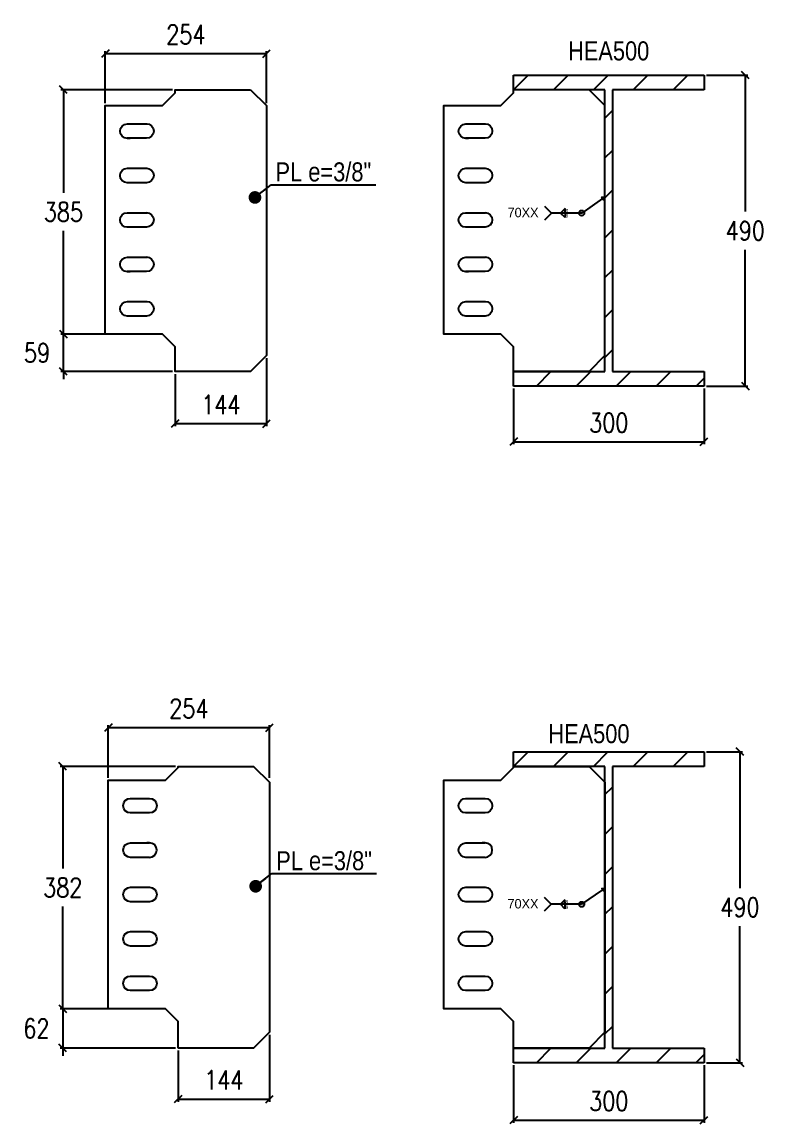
# Model space of a CAD drawing. Header units: millimetres. Extents: x -999 to 93225, y -17477 to 29086.
# Drawn here: x 18390 to 19564, y -8638 to -6902 of the extents above; entities that cross this region are included whole.
import ezdxf
from ezdxf.enums import TextEntityAlignment as Align

# ---------------------------------------------------------------- set-up
doc = ezdxf.new("R2010")
doc.units = ezdxf.units.MM
doc.header["$LTSCALE"] = 0.4
doc.linetypes.add('DXK_LINE_DOT2', pattern=[3.9198, 1.9599, -1.9599])
doc.layers.get('0').update_dxf_attribs({"color": 255})
for name, color, linetype in [('COTAS', 8, 'Continuous'), ('P-PLATINA', 6, 'Continuous'), ('TITULO', 3, 'Continuous')]:
    doc.layers.add(name, color=color, linetype=linetype)
doc.styles.add('Arial Narrow', font='', dxfattribs={"height": 0.2})
doc.styles.add('CNI_COTAS', font='romans.shx', dxfattribs={"width": 0.8})
doc.styles.add('MtXpl_Arial_Narrow', font='')
doc.styles.add('ROMANS', font='DINGRAFO.SHX')
doc.styles.get('Arial Narrow').set_extended_font_data('Arial Narrow')
doc.styles.get('MtXpl_Arial_Narrow').set_extended_font_data('Arial Narrow')
doc.dimstyles.new('1.1', dxfattribs={"dimscale": 0, "dimtxt": 15, "dimasz": 20, "dimexe": 2, "dimexo": 2, "dimgap": 7, "dimtad": 1, "dimdec": 0, "dimzin": 4, "dimdsep": 46, "dimtxsty": 'CNI_COTAS', "dimblk": 'DOTSMALL', "dimcen": 0, "dimclrd": 256, "dimclrt": 3, "dimadec": 0, "dimazin": 0, "dimtfac": 1, "dimtdec": 0, "dimtmove": 2, "dimatfit": 0, "dimldrblk": 'DOT', "dimfxl": 0.05, "dimtolj": 1, "dimtzin": 0, "dimarcsym": 1})
doc.dimstyles.new('1.4', dxfattribs={"dimscale": 0, "dimtxt": 30, "dimasz": 12, "dimexe": 4, "dimexo": 4, "dimgap": 15, "dimtad": 1, "dimdec": 0, "dimzin": 4, "dimdsep": 46, "dimtxsty": 'CNI_COTAS', "dimblk": 'OBLIQUE', "dimcen": -0.09, "dimclrd": 256, "dimclrt": 3, "dimadec": 0, "dimazin": 0, "dimtfac": 1, "dimtdec": 0, "dimtmove": 2, "dimatfit": 0, "dimldrblk": 'DOT', "dimfxl": 0.05, "dimtolj": 1, "dimtzin": 0, "dimarcsym": 0})

# ---------------------------------------------------------------- blocks, each defined once
blk = doc.blocks.new('_Oblique')
at = {"color": 0, "linetype": 'ByBlock', "lineweight": -2}
blk.add_line((-0.5, -0.5), (0.5, 0.5), dxfattribs=at)
blk = doc.blocks.new('*D546')
at = {"layer": 'COTAS', "color": 0, "lineweight": -2, "transparency": 16777216}
for p, q in [((19164.5, -8545.6), (19164.5, -8636.2)), ((19464.5, -8545.6), (19464.5, -8636.2))]:
    blk.add_line(p, q, dxfattribs=at)
at = {"layer": 'COTAS', "lineweight": -2, "transparency": 16777216}
blk.add_line((19164.5, -8632.2), (19464.5, -8632.2), dxfattribs=at)
at = {"layer": 'Defpoints', "color": 0, "transparency": 16777216}
for p in [(19164.5, -8541.6), (19464.5, -8541.6), (19464.5, -8632.2)]:
    blk.add_point(p, dxfattribs=at)
at = {"layer": 'COTAS', "lineweight": -2, "transparency": 16777216, "xscale": 12, "yscale": 12, "zscale": 12, "rotation": 180}
blk.add_blockref('_Oblique', (19164.5, -8632.2), dxfattribs=at)
at = {"layer": 'COTAS', "lineweight": -2, "transparency": 16777216, "xscale": 12, "yscale": 12, "zscale": 12}
blk.add_blockref('_Oblique', (19464.5, -8632.2), dxfattribs=at)
at = {"layer": 'COTAS', "color": 3, "transparency": 16777216, "insert": (19314.5, -8602.2), "char_height": 30, "attachment_point": 5, "style": 'CNI_COTAS'}
blk.add_mtext('\\A1;300', dxfattribs=at)
blk = doc.blocks.new('_Dot')
at = {"color": 0, "linetype": 'ByBlock', "lineweight": -2}
blk.add_line((-0.5, 0), (-1, 0), dxfattribs=at)
at = {"color": 0, "linetype": 'ByBlock', "const_width": 0.5}
blk.add_lwpolyline([(-0.25, 0, 1), (0.25, 0, 1)], format="xyb", close=True, dxfattribs=at)
blk = doc.blocks.new('*D548')
at = {"layer": 'COTAS', "color": 0, "lineweight": -2, "transparency": 16777216}
for p, q in [((19164.5, -7479.4), (19164.5, -7567.1)), ((19464.5, -7479.4), (19464.5, -7567.1))]:
    blk.add_line(p, q, dxfattribs=at)
at = {"layer": 'COTAS', "lineweight": -2, "transparency": 16777216}
blk.add_line((19164.5, -7563.1), (19464.5, -7563.1), dxfattribs=at)
at = {"layer": 'Defpoints', "color": 0, "transparency": 16777216}
for p in [(19164.5, -7475.4), (19464.5, -7475.4), (19464.5, -7563.1)]:
    blk.add_point(p, dxfattribs=at)
at = {"layer": 'COTAS', "lineweight": -2, "transparency": 16777216, "xscale": 12, "yscale": 12, "zscale": 12, "rotation": 180}
blk.add_blockref('_Oblique', (19164.5, -7563.1), dxfattribs=at)
at = {"layer": 'COTAS', "lineweight": -2, "transparency": 16777216, "xscale": 12, "yscale": 12, "zscale": 12}
blk.add_blockref('_Oblique', (19464.5, -7563.1), dxfattribs=at)
at = {"layer": 'COTAS', "color": 3, "transparency": 16777216, "insert": (19314.5, -7533.1), "char_height": 30, "attachment_point": 5, "style": 'CNI_COTAS'}
blk.add_mtext('\\A1;300', dxfattribs=at)
blk = doc.blocks.new('*D686')
at = {"layer": 'COTAS', "color": 0, "lineweight": -2, "transparency": 16777216}
for p, q in [((18632, -8074.6), (18450.4, -8074.6)), ((18612, -8456.6), (18450.4, -8456.6))]:
    blk.add_line(p, q, dxfattribs=at)
at = {"layer": 'COTAS', "lineweight": -2, "transparency": 16777216}
for p, q in [((18454.4, -8074.6), (18454.4, -8235.6)), ((18454.4, -8456.6), (18454.4, -8295.6))]:
    blk.add_line(p, q, dxfattribs=at)
at = {"layer": 'Defpoints', "color": 0, "transparency": 16777216}
for p in [(18636, -8074.6), (18454.4, -8456.6), (18616, -8456.6)]:
    blk.add_point(p, dxfattribs=at)
at = {"layer": 'COTAS', "lineweight": -2, "transparency": 16777216, "xscale": 12, "yscale": 12, "zscale": 12}
for p, rotation in [((18454.4, -8074.6), 90), ((18454.4, -8456.6), 270)]:
    blk.add_blockref('_Oblique', p, dxfattribs=dict(at, rotation=rotation))
at = {"layer": 'COTAS', "color": 3, "transparency": 16777216, "insert": (18454.4, -8265.6), "char_height": 30, "attachment_point": 5, "rotation": 0.01, "style": 'CNI_COTAS'}
blk.add_mtext('\\A1;382', dxfattribs=at)
blk = doc.blocks.new('*D687')
at = {"layer": 'COTAS', "color": 0, "lineweight": -2, "transparency": 16777216}
for p, q in [((18612, -8456.6), (18450.4, -8456.6)), ((18632, -8518.6), (18450.4, -8518.6))]:
    blk.add_line(p, q, dxfattribs=at)
at = {"layer": 'COTAS', "lineweight": -2, "transparency": 16777216}
for p, q in [((18454.4, -8456.6), (18454.4, -8444.6)), ((18454.4, -8456.6), (18454.4, -8518.6)), ((18454.4, -8518.6), (18454.4, -8530.6))]:
    blk.add_line(p, q, dxfattribs=at)
at = {"layer": 'Defpoints', "color": 0, "transparency": 16777216}
for p in [(18616, -8456.6), (18454.4, -8518.6), (18636, -8518.6)]:
    blk.add_point(p, dxfattribs=at)
at = {"layer": 'COTAS', "lineweight": -2, "transparency": 16777216, "xscale": 12, "yscale": 12, "zscale": 12}
for p, rotation in [((18454.4, -8456.6), 270), ((18454.4, -8518.6), 90)]:
    blk.add_blockref('_Oblique', p, dxfattribs=dict(at, rotation=rotation))
at = {"layer": 'COTAS', "color": 3, "transparency": 16777216, "insert": (18412.9, -8487.6), "char_height": 30, "attachment_point": 5, "rotation": 0.01, "style": 'CNI_COTAS'}
blk.add_mtext('\\A1;62', dxfattribs=at)
blk = doc.blocks.new('*D688')
at = {"layer": 'COTAS', "color": 0, "lineweight": -2, "transparency": 16777216}
for p, q in [((18780, -8497.6), (18780, -8603.1)), ((18636, -8522.6), (18636, -8603.1))]:
    blk.add_line(p, q, dxfattribs=at)
at = {"layer": 'COTAS', "lineweight": -2, "transparency": 16777216}
blk.add_line((18636, -8599.1), (18780, -8599.1), dxfattribs=at)
at = {"layer": 'Defpoints', "color": 0, "transparency": 16777216}
for p in [(18780, -8493.6), (18636, -8518.6), (18780, -8599.1)]:
    blk.add_point(p, dxfattribs=at)
at = {"layer": 'COTAS', "lineweight": -2, "transparency": 16777216, "xscale": 12, "yscale": 12, "zscale": 12, "rotation": 180}
blk.add_blockref('_Oblique', (18636, -8599.1), dxfattribs=at)
at = {"layer": 'COTAS', "lineweight": -2, "transparency": 16777216, "xscale": 12, "yscale": 12, "zscale": 12}
blk.add_blockref('_Oblique', (18780, -8599.1), dxfattribs=at)
at = {"layer": 'COTAS', "color": 3, "transparency": 16777216, "insert": (18708, -8569.1), "char_height": 30, "attachment_point": 5, "style": 'CNI_COTAS'}
blk.add_mtext('\\A1;144', dxfattribs=at)
blk = doc.blocks.new('*D689')
at = {"layer": 'COTAS', "color": 0, "lineweight": -2, "transparency": 16777216}
for p, q in [((18526, -8092.6), (18526, -8009.5)), ((18780, -8092.6), (18780, -8009.5))]:
    blk.add_line(p, q, dxfattribs=at)
at = {"layer": 'COTAS', "lineweight": -2, "transparency": 16777216}
blk.add_line((18526, -8013.5), (18780, -8013.5), dxfattribs=at)
at = {"layer": 'Defpoints', "color": 0, "transparency": 16777216}
for p in [(18780, -8013.5), (18526, -8096.6), (18780, -8096.6)]:
    blk.add_point(p, dxfattribs=at)
at = {"layer": 'COTAS', "lineweight": -2, "transparency": 16777216, "xscale": 12, "yscale": 12, "zscale": 12, "rotation": 180}
blk.add_blockref('_Oblique', (18526, -8013.5), dxfattribs=at)
at = {"layer": 'COTAS', "lineweight": -2, "transparency": 16777216, "xscale": 12, "yscale": 12, "zscale": 12}
blk.add_blockref('_Oblique', (18780, -8013.5), dxfattribs=at)
at = {"layer": 'COTAS', "color": 3, "transparency": 16777216, "insert": (18653, -7983.5), "char_height": 30, "attachment_point": 5, "style": 'CNI_COTAS'}
blk.add_mtext('\\A1;254', dxfattribs=at)
blk = doc.blocks.new('*D697')
at = {"layer": 'COTAS', "color": 0, "lineweight": -2, "transparency": 16777216}
for p, q in [((18627.3, -7008.4), (18451.4, -7008.4)), ((18607.3, -7393.4), (18451.4, -7393.4))]:
    blk.add_line(p, q, dxfattribs=at)
at = {"layer": 'COTAS', "lineweight": -2, "transparency": 16777216}
for p, q in [((18455.4, -7008.4), (18455.4, -7170.9)), ((18455.4, -7393.4), (18455.4, -7230.9))]:
    blk.add_line(p, q, dxfattribs=at)
at = {"layer": 'Defpoints', "color": 0, "transparency": 16777216}
for p in [(18631.3, -7008.4), (18455.4, -7393.4), (18611.3, -7393.4)]:
    blk.add_point(p, dxfattribs=at)
at = {"layer": 'COTAS', "lineweight": -2, "transparency": 16777216, "xscale": 12, "yscale": 12, "zscale": 12}
for p, rotation in [((18455.4, -7008.4), 90), ((18455.4, -7393.4), 270)]:
    blk.add_blockref('_Oblique', p, dxfattribs=dict(at, rotation=rotation))
at = {"layer": 'COTAS', "color": 3, "transparency": 16777216, "insert": (18455.4, -7200.9), "char_height": 30, "attachment_point": 5, "rotation": 0.01, "style": 'CNI_COTAS'}
blk.add_mtext('\\A1;385', dxfattribs=at)
blk = doc.blocks.new('*D698')
at = {"layer": 'COTAS', "color": 0, "lineweight": -2, "transparency": 16777216}
for p, q in [((18517.3, -7393.4), (18451.4, -7393.4)), ((18627.3, -7452.4), (18451.4, -7452.4))]:
    blk.add_line(p, q, dxfattribs=at)
at = {"layer": 'COTAS', "lineweight": -2, "transparency": 16777216}
for p, q in [((18455.4, -7393.4), (18455.4, -7381.4)), ((18455.4, -7452.4), (18455.4, -7393.4)), ((18455.4, -7452.4), (18455.4, -7464.4))]:
    blk.add_line(p, q, dxfattribs=at)
at = {"layer": 'Defpoints', "color": 0, "transparency": 16777216}
for p in [(18455.4, -7393.4), (18521.3, -7393.4), (18631.3, -7452.4)]:
    blk.add_point(p, dxfattribs=at)
at = {"layer": 'COTAS', "lineweight": -2, "transparency": 16777216, "xscale": 12, "yscale": 12, "zscale": 12}
for p, rotation in [((18455.4, -7393.4), 270), ((18455.4, -7452.4), 90)]:
    blk.add_blockref('_Oblique', p, dxfattribs=dict(at, rotation=rotation))
at = {"layer": 'COTAS', "color": 3, "transparency": 16777216, "insert": (18413.9, -7422.9), "char_height": 30, "attachment_point": 5, "rotation": 0.01, "style": 'CNI_COTAS'}
blk.add_mtext('\\A1;59', dxfattribs=at)
blk = doc.blocks.new('*D699')
at = {"layer": 'COTAS', "color": 0, "lineweight": -2, "transparency": 16777216}
for p, q in [((18775.3, -7431.4), (18775.3, -7538.4)), ((18631.3, -7456.4), (18631.3, -7538.4))]:
    blk.add_line(p, q, dxfattribs=at)
at = {"layer": 'COTAS', "lineweight": -2, "transparency": 16777216}
blk.add_line((18631.3, -7534.4), (18775.3, -7534.4), dxfattribs=at)
at = {"layer": 'Defpoints', "color": 0, "transparency": 16777216}
for p in [(18775.3, -7427.4), (18631.3, -7452.4), (18775.3, -7534.4)]:
    blk.add_point(p, dxfattribs=at)
at = {"layer": 'COTAS', "lineweight": -2, "transparency": 16777216, "xscale": 12, "yscale": 12, "zscale": 12, "rotation": 180}
blk.add_blockref('_Oblique', (18631.3, -7534.4), dxfattribs=at)
at = {"layer": 'COTAS', "lineweight": -2, "transparency": 16777216, "xscale": 12, "yscale": 12, "zscale": 12}
blk.add_blockref('_Oblique', (18775.3, -7534.4), dxfattribs=at)
at = {"layer": 'COTAS', "color": 3, "transparency": 16777216, "insert": (18703.3, -7504.4), "char_height": 30, "attachment_point": 5, "style": 'CNI_COTAS'}
blk.add_mtext('\\A1;144', dxfattribs=at)
blk = doc.blocks.new('*D700')
at = {"layer": 'COTAS', "color": 0, "lineweight": -2, "transparency": 16777216}
for p, q in [((18521.3, -7029.4), (18521.3, -6947.3)), ((18775.3, -7029.4), (18775.3, -6947.3))]:
    blk.add_line(p, q, dxfattribs=at)
at = {"layer": 'COTAS', "lineweight": -2, "transparency": 16777216}
blk.add_line((18521.3, -6951.3), (18775.3, -6951.3), dxfattribs=at)
at = {"layer": 'Defpoints', "color": 0, "transparency": 16777216}
for p in [(18775.3, -6951.3), (18521.3, -7033.4), (18775.3, -7033.4)]:
    blk.add_point(p, dxfattribs=at)
at = {"layer": 'COTAS', "lineweight": -2, "transparency": 16777216, "xscale": 12, "yscale": 12, "zscale": 12, "rotation": 180}
blk.add_blockref('_Oblique', (18521.3, -6951.3), dxfattribs=at)
at = {"layer": 'COTAS', "lineweight": -2, "transparency": 16777216, "xscale": 12, "yscale": 12, "zscale": 12}
blk.add_blockref('_Oblique', (18775.3, -6951.3), dxfattribs=at)
at = {"layer": 'COTAS', "color": 3, "transparency": 16777216, "insert": (18648.3, -6921.3), "char_height": 30, "attachment_point": 5, "style": 'CNI_COTAS'}
blk.add_mtext('\\A1;254', dxfattribs=at)
blk = doc.blocks.new('SOLDADURA FILETE ALREDEDOR 1 DE 8')
h = blk.add_hatch(color=256)
h.dxf.hatch_style = 1
h.paths.add_polyline_path([(8202.3, -7175.2), (8199.7, -7171.4), (8204.2, -7171)])
for p, q in [((8141.8, -7189.2), (8134.7, -7196.3)), ((8141.8, -7196.3), (8141.8, -7189.2)), ((8201, -7173.3), (8168, -7196.3)), ((8168, -7196.3), (8120.2, -7196.3)), ((8141.8, -7203.4), (8134.7, -7196.3)), ((8141.8, -7196.3), (8141.8, -7203.4))]:
    blk.add_line(p, q)
blk.add_lwpolyline([(8204.2, -7171), (8202.3, -7175.2), (8199.7, -7171.4)], close=True)
blk.add_lwpolyline([(8109.7, -7206.8), (8120.2, -7196.3), (8109.7, -7185.8)])
blk.add_circle((8168, -7196.3), 4.13)
at = {"layer": 'TITULO', "style": 'ROMANS'}
for s, height, p in [('70XX', 14.92, (8051.2, -7202.9)), ('8', 5.33, (8142.6, -7195.1)), ('8', 5.33, (8142.6, -7203.4))]:
    blk.add_text(s, height=height, dxfattribs=at).set_placement(p)
blk = doc.blocks.new('_DotSmall')
at = {"color": 0, "linetype": 'ByBlock', "const_width": 0.5}
blk.add_lwpolyline([(-0.0625, 0, 1), (0.0625, 0, 1)], format="xyb", close=True, dxfattribs=at)
blk = doc.blocks.new('*D851')
at = {"layer": 'COTAS', "color": 0, "lineweight": -2, "transparency": 16777216}
for p, q in [((19468.5, -8051.6), (19525.1, -8051.6)), ((19468.5, -8541.6), (19525.1, -8541.6))]:
    blk.add_line(p, q, dxfattribs=at)
at = {"layer": 'COTAS', "lineweight": -2, "transparency": 16777216}
for p, q in [((19521.1, -8051.6), (19521.1, -8266.6)), ((19521.1, -8541.6), (19521.1, -8326.6))]:
    blk.add_line(p, q, dxfattribs=at)
at = {"layer": 'Defpoints', "color": 0, "transparency": 16777216}
for p in [(19464.5, -8051.6), (19521.1, -8051.6), (19464.5, -8541.6)]:
    blk.add_point(p, dxfattribs=at)
at = {"layer": 'COTAS', "lineweight": -2, "transparency": 16777216, "xscale": 12, "yscale": 12, "zscale": 12}
for p, rotation in [((19521.1, -8051.6), 90), ((19521.1, -8541.6), 270)]:
    blk.add_blockref('_Oblique', p, dxfattribs=dict(at, rotation=rotation))
at = {"layer": 'COTAS', "color": 3, "transparency": 16777216, "insert": (19521.1, -8296.6), "char_height": 30, "attachment_point": 5, "rotation": 0.01, "style": 'CNI_COTAS'}
blk.add_mtext('\\A1;490', dxfattribs=at)
blk = doc.blocks.new('*D852')
at = {"layer": 'COTAS', "color": 0, "lineweight": -2, "transparency": 16777216}
for p, q in [((19468.5, -6985.4), (19533.5, -6985.4)), ((19468.5, -7475.4), (19533.5, -7475.4))]:
    blk.add_line(p, q, dxfattribs=at)
at = {"layer": 'COTAS', "lineweight": -2, "transparency": 16777216}
for p, q in [((19529.5, -6985.4), (19529.5, -7200.4)), ((19529.5, -7475.4), (19529.5, -7260.4))]:
    blk.add_line(p, q, dxfattribs=at)
at = {"layer": 'Defpoints', "color": 0, "transparency": 16777216}
for p in [(19464.5, -6985.4), (19529.5, -6985.4), (19464.5, -7475.4)]:
    blk.add_point(p, dxfattribs=at)
at = {"layer": 'COTAS', "lineweight": -2, "transparency": 16777216, "xscale": 12, "yscale": 12, "zscale": 12}
for p, rotation in [((19529.5, -6985.4), 90), ((19529.5, -7475.4), 270)]:
    blk.add_blockref('_Oblique', p, dxfattribs=dict(at, rotation=rotation))
at = {"layer": 'COTAS', "color": 3, "transparency": 16777216, "insert": (19529.5, -7230.4), "char_height": 30, "attachment_point": 5, "rotation": 0.01, "style": 'CNI_COTAS'}
blk.add_mtext('\\A1;490', dxfattribs=at)

msp = doc.modelspace()

# ---------------------------------------------------------------- hatches: boundary and pattern name
at = {"linetype": 'Continuous'}
h = msp.add_hatch(dxfattribs=at)
h.set_pattern_fill('', scale=14, style=0, pattern_type=0)
h.set_pattern_definition([(45, (19164.49, -7008.427), (-31.431, 31.431), [])])
h.paths.add_polyline_path([(19164.5, -6985.4), (19164.5, -7008.4), (19308.5, -7008.4), (19308.5, -7452.4), (19164.5, -7452.4), (19164.5, -7475.4), (19464.5, -7475.4), (19464.5, -7452.4), (19320.5, -7452.4), (19320.5, -7008.4), (19464.5, -7008.4), (19464.5, -6985.4)])
h = msp.add_hatch(dxfattribs=at)
h.set_pattern_fill('', scale=14, style=0, pattern_type=0)
h.set_pattern_definition([(45, (19164.49, -8074.614), (-31.431, 31.431), [])])
h.paths.add_polyline_path([(19164.5, -8051.6), (19164.5, -8074.6), (19308.5, -8074.6), (19308.5, -8518.6), (19164.5, -8518.6), (19164.5, -8541.6), (19464.5, -8541.6), (19464.5, -8518.6), (19320.5, -8518.6), (19320.5, -8074.6), (19464.5, -8074.6), (19464.5, -8051.6)])

# ---------------------------------------------------------------- linework, layer by layer
at = {"color": 2, "linetype": 'Continuous'}
for p, q in [((19164.5, -6985.4), (19464.5, -6985.4)), ((19164.5, -7008.4), (19164.5, -6985.4)), ((19464.5, -6985.4), (19464.5, -7008.4)), ((19308.5, -7008.4), (19164.5, -7008.4)), ((19308.5, -7452.4), (19308.5, -7008.4)), ((19464.5, -7008.4), (19320.5, -7008.4)), ((19320.5, -7008.4), (19320.5, -7452.4)), ((19164.5, -7475.4), (19164.5, -7452.4)), ((19164.5, -7452.4), (19308.5, -7452.4)), ((19320.5, -7452.4), (19464.5, -7452.4)), ((19464.5, -7452.4), (19464.5, -7475.4)), ((19464.5, -7475.4), (19164.5, -7475.4)), ((19164.5, -8074.6), (19164.5, -8051.6)), ((19164.5, -8051.6), (19464.5, -8051.6)), ((19464.5, -8051.6), (19464.5, -8074.6)), ((19308.5, -8074.6), (19164.5, -8074.6)), ((19308.5, -8518.6), (19308.5, -8074.6)), ((19464.5, -8074.6), (19320.5, -8074.6)), ((19320.5, -8074.6), (19320.5, -8518.6)), ((19164.5, -8541.6), (19164.5, -8518.6)), ((19164.5, -8518.6), (19308.5, -8518.6)), ((19320.5, -8518.6), (19464.5, -8518.6)), ((19464.5, -8518.6), (19464.5, -8541.6)), ((19464.5, -8541.6), (19164.5, -8541.6))]:
    msp.add_line(p, q, dxfattribs=at)
at = {"color": 7, "linetype": 'DXK_LINE_DOT2'}
for p, q in [((19283.5, -7008.4), (19164.5, -7008.4)), ((19308.5, -7427.4), (19308.5, -7033.4))]:
    msp.add_line(p, q, dxfattribs=at)
at = {"layer": 'P-PLATINA', "linetype": 'Continuous'}
for p, q in [((19308.5, -7033.4), (19283.5, -7008.4)), ((18591, -8218.1), (18561, -8218.1)), ((19119.5, -8218.1), (19089.5, -8218.1))]:
    msp.add_line(p, q, dxfattribs=at)
for points in [[(18750.3, -7008.4), (18775.3, -7033.4), (18775.3, -7427.4), (18750.3, -7452.4), (18631.3, -7452.4), (18631.3, -7413.4), (18621.3, -7403.4), (18611.3, -7393.4), (18521.3, -7393.4), (18521.3, -7033.4), (18611.3, -7033.4), (18621.3, -7023.4), (18631.3, -7013.4), (18631.3, -7008.4)], [(18636, -8518.6), (18636, -8476.6), (18626, -8466.6), (18616, -8456.6), (18526, -8456.6), (18526, -8096.6), (18616, -8096.6), (18626, -8086.6), (18636, -8076.6), (18636, -8074.6), (18755, -8074.6), (18780, -8099.6), (18780, -8493.6), (18755, -8518.6)], [(19164.5, -8518.6), (19164.5, -8476.6), (19154.5, -8466.6), (19144.5, -8456.6), (19054.5, -8456.6), (19054.5, -8096.6), (19144.5, -8096.6), (19154.5, -8086.6), (19164.5, -8076.6), (19164.5, -8074.6), (19283.5, -8074.6), (19308.5, -8099.6), (19308.5, -8493.6), (19283.5, -8518.6)]]:
    msp.add_lwpolyline(points, close=True, dxfattribs=at)
for points in [[(19308.5, -7427.4), (19283.5, -7452.4), (19164.5, -7452.4), (19164.5, -7413.4), (19154.5, -7403.4), (19144.5, -7393.4), (19054.5, -7393.4), (19054.5, -7033.4), (19144.5, -7033.4), (19154.5, -7023.4), (19164.5, -7013.4), (19164.5, -7008.4)], [(18560.5, -7085.1), (18556.2, -7085.1), (18551.8, -7084.2), (18548, -7081.7), (18545.5, -7078), (18544.7, -7073.6), (18545.5, -7069.2), (18548, -7065.5), (18551.8, -7063), (18556.2, -7062.1), (18587.1, -7062.1)], [(18581.9, -7061.9), (18586.3, -7061.9), (18590.7, -7062.8), (18594.4, -7065.3), (18596.9, -7069), (18597.8, -7073.4), (18596.9, -7077.8), (18594.4, -7081.6), (18590.7, -7084.1), (18586.3, -7084.9), (18555.3, -7084.9)], [(19093.7, -7085.1), (19089.4, -7085.1), (19085, -7084.2), (19081.3, -7081.7), (19078.8, -7078), (19077.9, -7073.6), (19078.8, -7069.2), (19081.3, -7065.5), (19085, -7063), (19089.4, -7062.1), (19120.3, -7062.1)], [(19115.2, -7061.9), (19119.5, -7061.9), (19123.9, -7062.8), (19127.6, -7065.3), (19130.1, -7069), (19131, -7073.4), (19130.1, -7077.8), (19127.6, -7081.6), (19123.9, -7084.1), (19119.5, -7084.9), (19088.6, -7084.9)], [(18560.5, -7155.1), (18556.2, -7155.1), (18551.8, -7154.2), (18548, -7151.7), (18545.5, -7148), (18544.7, -7143.6), (18545.5, -7139.2), (18548, -7135.5), (18551.8, -7133), (18556.2, -7132.1), (18587.1, -7132.1)], [(18586.3, -7131.9), (18590.7, -7132.8), (18594.4, -7135.3), (18596.9, -7139), (18597.8, -7143.4), (18596.9, -7147.8), (18594.4, -7151.6), (18590.7, -7154.1), (18586.3, -7154.9), (18555.3, -7154.9)], [(19093.7, -7155.1), (19089.4, -7155.1), (19085, -7154.2), (19081.3, -7151.7), (19078.8, -7148), (19077.9, -7143.6), (19078.8, -7139.2), (19081.3, -7135.5), (19085, -7133), (19089.4, -7132.1), (19120.3, -7132.1)], [(19119.5, -7131.9), (19123.9, -7132.8), (19127.6, -7135.3), (19130.1, -7139), (19131, -7143.4), (19130.1, -7147.8), (19127.6, -7151.6), (19123.9, -7154.1), (19119.5, -7154.9), (19088.6, -7154.9)], [(18560.5, -7225.1), (18556.2, -7225.1), (18551.8, -7224.2), (18548, -7221.7), (18545.5, -7218), (18544.7, -7213.6), (18545.5, -7209.2), (18548, -7205.5), (18551.8, -7203), (18556.2, -7202.1), (18587.1, -7202.1)], [(18586.3, -7201.9), (18590.7, -7202.8), (18594.4, -7205.3), (18596.9, -7209), (18597.8, -7213.4), (18596.9, -7217.8), (18594.4, -7221.6), (18590.7, -7224.1), (18586.3, -7224.9), (18555.3, -7224.9)], [(19093.7, -7225.1), (19089.4, -7225.1), (19085, -7224.2), (19081.3, -7221.7), (19078.8, -7218), (19077.9, -7213.6), (19078.8, -7209.2), (19081.3, -7205.5), (19085, -7203), (19089.4, -7202.1), (19120.3, -7202.1)], [(19119.5, -7201.9), (19123.9, -7202.8), (19127.6, -7205.3), (19130.1, -7209), (19131, -7213.4), (19130.1, -7217.8), (19127.6, -7221.6), (19123.9, -7224.1), (19119.5, -7224.9), (19088.6, -7224.9)], [(18560.5, -7295.1), (18556.2, -7295.1), (18551.8, -7294.2), (18548, -7291.7), (18545.5, -7288), (18544.7, -7283.6), (18545.5, -7279.2), (18548, -7275.5), (18551.8, -7273), (18556.2, -7272.1), (18587.1, -7272.1)], [(18586.3, -7271.9), (18590.7, -7272.8), (18594.4, -7275.3), (18596.9, -7279), (18597.8, -7283.4), (18596.9, -7287.8), (18594.4, -7291.6), (18590.7, -7294.1), (18586.3, -7294.9), (18555.3, -7294.9)], [(19093.7, -7295.1), (19089.4, -7295.1), (19085, -7294.2), (19081.3, -7291.7), (19078.8, -7288), (19077.9, -7283.6), (19078.8, -7279.2), (19081.3, -7275.5), (19085, -7273), (19089.4, -7272.1), (19120.3, -7272.1)], [(19119.5, -7271.9), (19123.9, -7272.8), (19127.6, -7275.3), (19130.1, -7279), (19131, -7283.4), (19130.1, -7287.8), (19127.6, -7291.6), (19123.9, -7294.1), (19119.5, -7294.9), (19088.6, -7294.9)], [(18560.5, -7365.1), (18556.2, -7365.1), (18551.8, -7364.2), (18548, -7361.7), (18545.5, -7358), (18544.7, -7353.6), (18545.5, -7349.2), (18548, -7345.5), (18551.8, -7343), (18556.2, -7342.1), (18587.1, -7342.1)], [(18586.3, -7341.9), (18590.7, -7342.8), (18594.4, -7345.3), (18596.9, -7349), (18597.8, -7353.4), (18596.9, -7357.8), (18594.4, -7361.6), (18590.7, -7364.1), (18586.3, -7364.9), (18555.3, -7364.9)], [(19093.7, -7365.1), (19089.4, -7365.1), (19085, -7364.2), (19081.3, -7361.7), (19078.8, -7358), (19077.9, -7353.6), (19078.8, -7349.2), (19081.3, -7345.5), (19085, -7343), (19089.4, -7342.1), (19120.3, -7342.1)], [(19119.5, -7341.9), (19123.9, -7342.8), (19127.6, -7345.3), (19130.1, -7349), (19131, -7353.4), (19130.1, -7357.8), (19127.6, -7361.6), (19123.9, -7364.1), (19119.5, -7364.9), (19088.6, -7364.9)], [(18565.4, -8148.1), (18561, -8148.1), (18556.6, -8147.2), (18552.9, -8144.7), (18550.4, -8141), (18549.5, -8136.6), (18550.4, -8132.2), (18552.9, -8128.5), (18556.6, -8126), (18561, -8125.1), (18565.4, -8125.1)], [(18561, -8125.1), (18591, -8125.1), (18595.4, -8126), (18599.2, -8128.5), (18601.7, -8132.2), (18602.5, -8136.6), (18601.7, -8141), (18599.2, -8144.7), (18595.4, -8147.2), (18591, -8148.1), (18561, -8148.1)], [(19093.8, -8148.1), (19089.5, -8148.1), (19085.1, -8147.2), (19081.4, -8144.7), (19078.9, -8141), (19078, -8136.6), (19078.9, -8132.2), (19081.4, -8128.5), (19085.1, -8126), (19089.5, -8125.1), (19093.8, -8125.1)], [(19089.5, -8125.1), (19119.5, -8125.1), (19123.9, -8126), (19127.6, -8128.5), (19130.1, -8132.2), (19131, -8136.6), (19130.1, -8141), (19127.6, -8144.7), (19123.9, -8147.2), (19119.5, -8148.1), (19089.5, -8148.1)], [(18565.4, -8218.1), (18561, -8218.1), (18556.6, -8217.2), (18552.9, -8214.7), (18550.4, -8211), (18549.5, -8206.6), (18550.4, -8202.2), (18552.9, -8198.5), (18556.6, -8196), (18561, -8195.1), (18591, -8195.1), (18586.7, -8195.1)], [(18591, -8218.1), (18595.4, -8217.2), (18599.2, -8214.7), (18601.7, -8211), (18602.5, -8206.6), (18601.7, -8202.2), (18599.2, -8198.5), (18595.4, -8196), (18591, -8195.1)], [(19093.8, -8218.1), (19089.5, -8218.1), (19085.1, -8217.2), (19081.4, -8214.7), (19078.9, -8211), (19078, -8206.6), (19078.9, -8202.2), (19081.4, -8198.5), (19085.1, -8196), (19089.5, -8195.1), (19119.5, -8195.1), (19115.2, -8195.1)], [(19119.5, -8218.1), (19123.9, -8217.2), (19127.6, -8214.7), (19130.1, -8211), (19131, -8206.6), (19130.1, -8202.2), (19127.6, -8198.5), (19123.9, -8196), (19119.5, -8195.1)], [(18565.4, -8288.1), (18561, -8288.1), (18556.6, -8287.2), (18552.9, -8284.7), (18550.4, -8281), (18549.5, -8276.6), (18550.4, -8272.2), (18552.9, -8268.5), (18556.6, -8266), (18561, -8265.1), (18565.4, -8265.1)], [(18561, -8265.1), (18591, -8265.1), (18595.4, -8266), (18599.2, -8268.5), (18601.7, -8272.2), (18602.5, -8276.6), (18601.7, -8281), (18599.2, -8284.7), (18595.4, -8287.2), (18591, -8288.1), (18561, -8288.1)], [(19093.8, -8288.1), (19089.5, -8288.1), (19085.1, -8287.2), (19081.4, -8284.7), (19078.9, -8281), (19078, -8276.6), (19078.9, -8272.2), (19081.4, -8268.5), (19085.1, -8266), (19089.5, -8265.1), (19093.8, -8265.1)], [(19089.5, -8265.1), (19119.5, -8265.1), (19123.9, -8266), (19127.6, -8268.5), (19130.1, -8272.2), (19131, -8276.6), (19130.1, -8281), (19127.6, -8284.7), (19123.9, -8287.2), (19119.5, -8288.1), (19089.5, -8288.1)], [(18565.4, -8358.1), (18561, -8358.1), (18556.6, -8357.2), (18552.9, -8354.7), (18550.4, -8351), (18549.5, -8346.6), (18550.4, -8342.2), (18552.9, -8338.5), (18556.6, -8336), (18561, -8335.1), (18565.4, -8335.1)], [(18561, -8335.1), (18591, -8335.1), (18595.4, -8336), (18599.2, -8338.5), (18601.7, -8342.2), (18602.5, -8346.6), (18601.7, -8351), (18599.2, -8354.7), (18595.4, -8357.2), (18591, -8358.1), (18561, -8358.1)], [(19093.8, -8358.1), (19089.5, -8358.1), (19085.1, -8357.2), (19081.4, -8354.7), (19078.9, -8351), (19078, -8346.6), (19078.9, -8342.2), (19081.4, -8338.5), (19085.1, -8336), (19089.5, -8335.1), (19093.8, -8335.1)], [(19089.5, -8335.1), (19119.5, -8335.1), (19123.9, -8336), (19127.6, -8338.5), (19130.1, -8342.2), (19131, -8346.6), (19130.1, -8351), (19127.6, -8354.7), (19123.9, -8357.2), (19119.5, -8358.1), (19089.5, -8358.1)], [(18565.4, -8428.1), (18561, -8428.1), (18556.6, -8427.2), (18552.9, -8424.7), (18550.4, -8421), (18549.5, -8416.6), (18550.4, -8412.2), (18552.9, -8408.5), (18556.6, -8406), (18561, -8405.1), (18565.4, -8405.1)], [(18561, -8405.1), (18591, -8405.1), (18595.4, -8406), (18599.2, -8408.5), (18601.7, -8412.2), (18602.5, -8416.6), (18601.7, -8421), (18599.2, -8424.7), (18595.4, -8427.2), (18591, -8428.1), (18561, -8428.1)], [(19093.8, -8428.1), (19089.5, -8428.1), (19085.1, -8427.2), (19081.4, -8424.7), (19078.9, -8421), (19078, -8416.6), (19078.9, -8412.2), (19081.4, -8408.5), (19085.1, -8406), (19089.5, -8405.1), (19093.8, -8405.1)], [(19089.5, -8405.1), (19119.5, -8405.1), (19123.9, -8406), (19127.6, -8408.5), (19130.1, -8412.2), (19131, -8416.6), (19130.1, -8421), (19127.6, -8424.7), (19123.9, -8427.2), (19119.5, -8428.1), (19089.5, -8428.1)]]:
    msp.add_lwpolyline(points, dxfattribs=at)

# ---------------------------------------------------------------- block references
for p in [(11103.8, -6.4), (11103.7, -1095.7)]:
    msp.add_blockref('SOLDADURA FILETE ALREDEDOR 1 DE 8', p)

# ---------------------------------------------------------------- texts
at = {"color": 96}
for style, p in [('Arial Narrow', (19250.3, -6962.1)), ('MtXpl_Arial_Narrow', (19219.2, -8038.1))]:
    msp.add_text('HEA500', height=30, dxfattribs=dict(at, style=style)).set_placement(p)
at = {"color": 96, "style": 'Arial Narrow'}
for p in [(18864.9, -7137.8), (18866, -8223.3)]:
    msp.add_text('PL e=3/8"', height=30, dxfattribs=at).set_placement(p, align=Align.MIDDLE_CENTER)

# ---------------------------------------------------------------- dimensions: what is measured, and where the dimension line sits
at = {"layer": 'COTAS'}
for base, p1, p2, picture, middle in [((18775.3, -6951.3), (18521.3, -7033.4), (18775.3, -7033.4), '*D700', (18648.3, -6921.3)), ((18775.3, -7534.4), (18631.3, -7452.4), (18775.3, -7427.4), '*D699', (18703.3, -7504.4)), ((19464.5, -7563.1), (19164.5, -7475.4), (19464.5, -7475.4), '*D548', (19314.5, -7533.1)), ((18780, -8013.5), (18526, -8096.6), (18780, -8096.6), '*D689', (18653, -7983.5)), ((18780, -8599.1), (18636, -8518.6), (18780, -8493.6), '*D688', (18708, -8569.1)), ((19464.5, -8632.2), (19164.5, -8541.6), (19464.5, -8541.6), '*D546', (19314.5, -8602.2))]:
    dim = msp.add_linear_dim(base=base, p1=p1, p2=p2, dimstyle='1.4', override={"dimscale": 1}, dxfattribs=at)
    dim.commit()
    dim.dimension.update_dxf_attribs({"geometry": picture, "text_midpoint": middle})
for base, p1, p2, picture, middle in [((19529.5, -6985.4), (19464.5, -7475.4), (19464.5, -6985.4), '*D852', (19529.5, -7230.4)), ((18455.4, -7393.4), (18631.3, -7008.4), (18611.3, -7393.4), '*D697', (18455.4, -7200.9)), ((18455.4, -7393.4), (18631.3, -7452.4), (18521.3, -7393.4), '*D698', (18413.9, -7422.9)), ((19521.1, -8051.6), (19464.5, -8541.6), (19464.5, -8051.6), '*D851', (19521.1, -8296.6)), ((18454.4, -8456.6), (18636, -8074.6), (18616, -8456.6), '*D686', (18454.4, -8265.6)), ((18454.4, -8518.6), (18616, -8456.6), (18636, -8518.6), '*D687', (18412.9, -8487.6))]:
    dim = msp.add_linear_dim(base=base, p1=p1, p2=p2, angle=90, dimstyle='1.4', override={"dimscale": 1}, dxfattribs=at)
    dim.commit()
    dim.dimension.update_dxf_attribs({"geometry": picture, "text_midpoint": middle, "text_rotation": 0.01})

# ---------------------------------------------------------------- leaders
for points in [[(18757.1, -7178.1), (18782.7, -7158.2), (18947.3, -7158.2)], [(18758.2, -8263.6), (18783.8, -8243.7), (18948.4, -8243.7)]]:
    msp.add_leader(points, dimstyle='1.1', override={"dimscale": 1}, dxfattribs=at)

doc.saveas('drawing.dxf')
